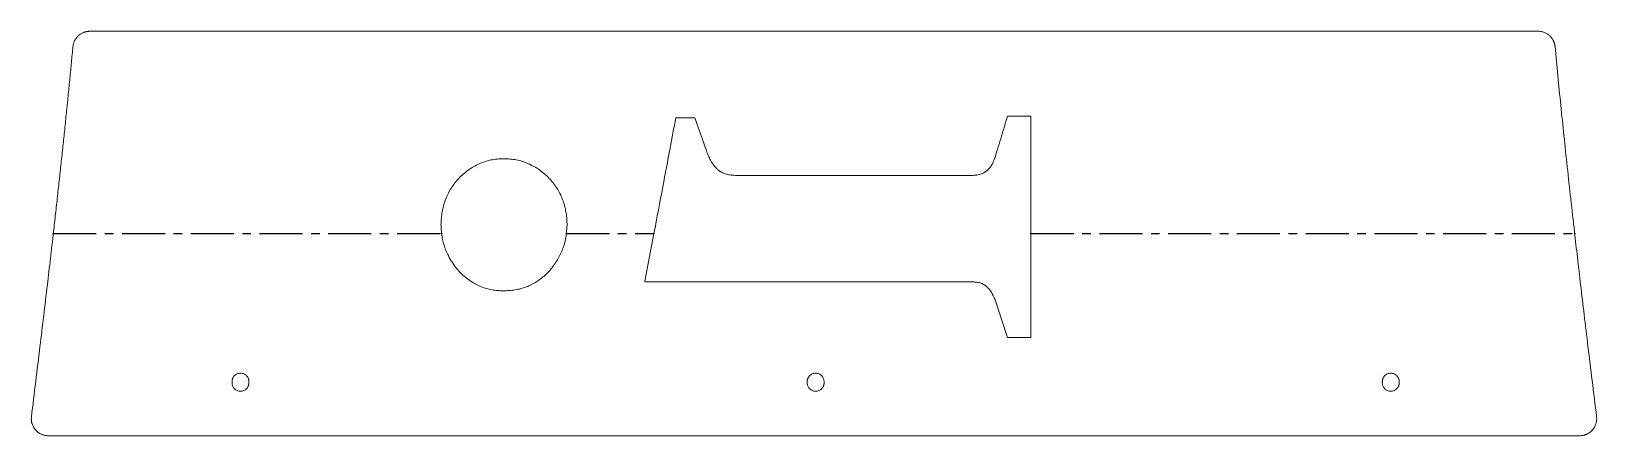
# Model space of a CAD drawing. Header units: millimetres. Extents: x -463 to -1, y 0 to 120.
import ezdxf

# ---------------------------------------------------------------- set-up
doc = ezdxf.new("R2010")
doc.units = ezdxf.units.MM
doc.header["$PDSIZE"] = -1
doc.linetypes.add('CENTERX2', pattern=[20.32, 12.7, -2.54, 2.54, -2.54])

msp = doc.modelspace()

# ---------------------------------------------------------------- linework, layer by layer
at = {"color": 7, "linetype": 'Continuous', "lineweight": 15}
for p, q in [((-17.94, 119.55), (-446.06, 119.55)), ((-272.85, 93.99), (-267.24, 93.99)), ((-267.24, 93.99), (-263.79, 84.25)), ((-174.81, 94.46), (-167.94, 94.46)), ((-167.94, 94.46), (-167.94, 29.06)), ((-255.25, 76.95), (-185.05, 76.95)), ((-342.26, 62.49), (-342.26, 62.51)), ((-342.26, 62.48), (-342.26, 62.49)), ((-304.98, 62.51), (-304.98, 62.49)), ((-304.98, 62.49), (-304.98, 62.48)), ((-342.05, 59.7), (-342.06, 59.78)), ((-305.18, 59.78), (-305.2, 59.67)), ((-282.03, 45.64), (-279.31, 59.78)), ((-282, 45.64), (-282.03, 45.64)), ((-282.03, 45.48), (-282, 45.64)), ((-185.08, 45.48), (-282.03, 45.48)), ((-174.81, 29.06), (-178.49, 40.19)), ((-167.94, 29.06), (-174.81, 29.06)), ((-458.35, 0), (-5.65, 0))]:
    msp.add_line(p, q, dxfattribs=at)
at = {"color": 7, "linetype": 'CENTERX2'}
for p, q in [((-456.84, 59.78), (-342.06, 59.78)), ((-305.18, 59.78), (-279.31, 59.78)), ((-167.94, 59.78), (-7.16, 59.78))]:
    msp.add_line(p, q, dxfattribs=at)
at = {"color": 7, "linetype": 'Continuous', "lineweight": 15}
for points, knots in [([(-446.06, 119.55), (-446.14, 119.55), (-446.3, 119.55), (-446.53, 119.53), (-446.77, 119.5), (-446.99, 119.47), (-447.22, 119.42), (-447.44, 119.36), (-447.65, 119.3), (-448.08, 119.14), (-448.71, 118.83), (-449.45, 118.27), (-450.07, 117.59), (-450.48, 116.93), (-450.73, 116.37), (-450.87, 115.93), (-450.98, 115.48), (-451.02, 115.18), (-451.04, 115.02)], [0, 0, 0, 0, 0.032376, 0.064312, 0.095869, 0.127105, 0.158083, 0.188868, 0.219524, 0.250118, 0.375004, 0.499994, 0.62488, 0.749871, 0.81237, 0.874535, 0.936902, 1, 1, 1, 1]), ([(-12.96, 115.02), (-12.97, 115.1), (-12.99, 115.26), (-13.03, 115.49), (-13.08, 115.72), (-13.14, 115.94), (-13.2, 116.16), (-13.28, 116.38), (-13.37, 116.58), (-13.56, 117), (-13.93, 117.59), (-14.55, 118.27), (-15.29, 118.83), (-15.99, 119.17), (-16.57, 119.37), (-17.02, 119.48), (-17.48, 119.54), (-17.78, 119.55), (-17.94, 119.55)], [0, 0, 0, 0, 0.0323778, 0.0643162, 0.0958733, 0.1271098, 0.158088, 0.1888718, 0.2195263, 0.2501176, 0.3750055, 0.4999945, 0.6248812, 0.7498712, 0.8123725, 0.874538, 0.9369036, 1, 1, 1, 1]), ([(-451.04, 115.02), (-451.19, 113.48), (-451.48, 110.37), (-451.94, 105.67), (-452.41, 100.9), (-452.91, 96.06), (-453.41, 91.15), (-453.93, 86.17), (-454.47, 81.12), (-455.03, 76.01), (-455.6, 70.83), (-456.18, 65.57), (-457.17, 56.81), (-458.7, 43.73), (-460.87, 25.51), (-462.46, 12.52), (-463.31, 5.61)], [0, 0, 0, 0, 0.042264, 0.085166, 0.128705, 0.172882, 0.217698, 0.263152, 0.309244, 0.355975, 0.403344, 0.451353, 0.5, 0.64358, 0.810247, 1, 1, 1, 1]), ([(-0.69, 5.61), (-1.13, 9.17), (-1.98, 16.09), (-3.2, 26.15), (-4.33, 35.58), (-5.37, 44.37), (-6.33, 52.53), (-7.3, 61), (-8.31, 69.92), (-9.35, 79.4), (-10.33, 88.65), (-11.26, 97.65), (-12.14, 106.42), (-12.69, 112.18), (-12.96, 115.02)], [0, 0, 0, 0, 0.097839, 0.189875, 0.276109, 0.356541, 0.431172, 0.5, 0.588875, 0.675531, 0.759972, 0.842196, 0.922205, 1, 1, 1, 1]), ([(-279.31, 59.78), (-278.44, 64.39), (-276.84, 72.8), (-274.68, 84.21), (-273.41, 91), (-272.85, 93.99)], [0, 0, 0, 0, 0.404465, 0.737798, 1, 1, 1, 1]), ([(-178.49, 82.25), (-177.85, 84.34), (-176.62, 88.41), (-175.4, 92.48), (-174.81, 94.46)], [0, 0, 0, 0, 0.515404, 1, 1, 1, 1]), ([(-263.79, 84.25), (-263.68, 83.97), (-263.51, 83.49), (-263.24, 82.78), (-262.94, 82.13), (-262.57, 81.43), (-262.16, 80.73), (-261.71, 80.07), (-261.27, 79.5), (-260.78, 78.97), (-260.24, 78.48), (-259.61, 78.04), (-258.95, 77.68), (-258.26, 77.4), (-257.53, 77.19), (-256.82, 77.08), (-256.05, 77), (-255.55, 76.97), (-255.25, 76.95)], [0, 0, 0, 0, 0.0730659, 0.1250188, 0.1872447, 0.2500264, 0.3213957, 0.3866698, 0.446101, 0.5000238, 0.563913, 0.6263497, 0.688115, 0.7500152, 0.8091988, 0.8749853, 0.9268324, 1, 1, 1, 1]), ([(-342.26, 62.51), (-342.24, 62.87), (-342.2, 63.49), (-342.14, 64.43), (-342.05, 65.31), (-341.89, 66.51), (-341.54, 68.01), (-340.93, 69.79), (-340.18, 71.52), (-339.29, 73.15), (-338.24, 74.66), (-336.62, 76.54), (-334.26, 78.6), (-331.54, 80.16), (-329.24, 81.08), (-327.75, 81.48), (-326.55, 81.68), (-325.68, 81.77), (-324.73, 81.84), (-324.11, 81.88), (-323.75, 81.9)], [0, 0, 0, 0, 0.03649, 0.062537, 0.095559, 0.12507, 0.185385, 0.250091, 0.314425, 0.375125, 0.436786, 0.500146, 0.62522, 0.749925, 0.814475, 0.874933, 0.904414, 0.937464, 0.963509, 1, 1, 1, 1]), ([(-323.75, 81.9), (-323.39, 81.88), (-322.76, 81.84), (-321.81, 81.78), (-320.93, 81.68), (-319.7, 81.5), (-318.2, 81.12), (-315.86, 80.23), (-313.1, 78.7), (-310.24, 76.23), (-307.9, 73.27), (-306.49, 70.45), (-305.69, 68.08), (-305.36, 66.57), (-305.19, 65.33), (-305.1, 64.45), (-305.03, 63.5), (-305, 62.87), (-304.98, 62.51)], [0, 0, 0, 0, 0.036506, 0.062555, 0.095583, 0.125106, 0.186125, 0.250153, 0.374968, 0.499984, 0.624911, 0.749833, 0.81298, 0.874891, 0.90436, 0.937444, 0.963512, 1, 1, 1, 1]), ([(-185.05, 76.95), (-184.83, 76.97), (-184.45, 77.01), (-183.87, 77.07), (-183.34, 77.16), (-182.61, 77.35), (-181.75, 77.72), (-180.82, 78.38), (-180.01, 79.2), (-179.37, 80.14), (-178.98, 80.98), (-178.7, 81.68), (-178.56, 82.04), (-178.49, 82.25)], [0, 0, 0, 0, 0.073058, 0.12509, 0.191196, 0.250154, 0.373278, 0.499977, 0.623248, 0.749881, 0.874907, 0.926966, 1, 1, 1, 1]), ([(-342.06, 59.78), (-342.07, 59.92), (-342.1, 60.22), (-342.14, 60.7), (-342.18, 61.24), (-342.22, 61.84), (-342.25, 62.26), (-342.26, 62.48)], [0, 0, 0, 0, 0.158177, 0.337243, 0.537223, 0.758138, 1, 1, 1, 1]), ([(-304.98, 62.48), (-305.01, 61.96), (-305.06, 61.06), (-305.15, 60.16), (-305.18, 59.78)], [0, 0, 0, 0, 0.569158, 1, 1, 1, 1]), ([(-323.75, 42.8), (-324.08, 42.82), (-324.65, 42.86), (-325.51, 42.92), (-326.31, 43), (-327.43, 43.16), (-328.8, 43.47), (-330.4, 44.02), (-331.95, 44.75), (-333.41, 45.62), (-334.8, 46.63), (-336.21, 47.85), (-337.61, 49.36), (-338.95, 51.2), (-339.99, 53.03), (-340.79, 54.77), (-341.28, 56.11), (-341.59, 57.19), (-341.78, 58.01), (-341.94, 58.84), (-342.01, 59.4), (-342.05, 59.7)], [0, 0, 0, 0, 0.036446, 0.062518, 0.095527, 0.125033, 0.18701, 0.25001, 0.311723, 0.375, 0.437835, 0.500001, 0.580853, 0.663815, 0.749968, 0.813129, 0.874974, 0.906475, 0.937488, 0.967172, 1, 1, 1, 1]), ([(-305.2, 59.67), (-305.21, 59.52), (-305.25, 59.22), (-305.32, 58.78), (-305.38, 58.37), (-305.49, 57.82), (-305.64, 57.14), (-305.95, 56.04), (-306.43, 54.69), (-307.16, 53.15), (-308.03, 51.65), (-308.99, 50.22), (-310.06, 48.87), (-311.25, 47.64), (-312.55, 46.53), (-313.96, 45.53), (-315.45, 44.67), (-317.02, 43.97), (-318.65, 43.44), (-320.03, 43.15), (-321.17, 43), (-321.97, 42.92), (-322.85, 42.86), (-323.42, 42.82), (-323.75, 42.8)], [0, 0, 0, 0, 0.016943, 0.033006, 0.048194, 0.062514, 0.093835, 0.125027, 0.186744, 0.250013, 0.312107, 0.375027, 0.43863, 0.500014, 0.562182, 0.62501, 0.688137, 0.749993, 0.812413, 0.874969, 0.90443, 0.937483, 0.963586, 1, 1, 1, 1]), ([(-178.49, 40.19), (-178.57, 40.4), (-178.72, 40.74), (-179.04, 41.43), (-179.46, 42.26), (-180.1, 43.2), (-180.89, 44.04), (-181.79, 44.72), (-182.65, 45.11), (-183.38, 45.29), (-183.91, 45.38), (-184.49, 45.44), (-184.86, 45.46), (-185.08, 45.48)], [0, 0, 0, 0, 0.07278, 0.125091, 0.25014, 0.378684, 0.500093, 0.628743, 0.749857, 0.808754, 0.874912, 0.92667, 1, 1, 1, 1]), ([(-404.01, 15.79), (-404.02, 15.85), (-404.02, 15.97), (-404.01, 16.15), (-403.99, 16.32), (-403.96, 16.49), (-403.92, 16.65), (-403.87, 16.81), (-403.81, 16.97), (-403.71, 17.17), (-403.57, 17.42), (-403.32, 17.73), (-402.97, 18.04), (-402.52, 18.29), (-402.03, 18.45), (-401.52, 18.51), (-401, 18.45), (-400.51, 18.29), (-400.06, 18.04), (-399.68, 17.69), (-399.37, 17.28), (-399.17, 16.87), (-399.07, 16.48), (-399.02, 16.14), (-399.02, 15.91), (-399.02, 15.79)], [0, 0, 0, 0, 0.021808, 0.043174, 0.064177, 0.084901, 0.105433, 0.125864, 0.146285, 0.166787, 0.208549, 0.25017, 0.312673, 0.37513, 0.437611, 0.500087, 0.562494, 0.625043, 0.687446, 0.750002, 0.812414, 0.87497, 0.915648, 0.957097, 1, 1, 1, 1]), ([(-399.02, 15.79), (-399.02, 15.73), (-399.02, 15.62), (-399.03, 15.44), (-399.05, 15.27), (-399.08, 15.1), (-399.12, 14.94), (-399.17, 14.78), (-399.23, 14.62), (-399.33, 14.42), (-399.47, 14.18), (-399.73, 13.87), (-400.07, 13.56), (-400.52, 13.31), (-401.01, 13.15), (-401.52, 13.1), (-402.03, 13.15), (-402.52, 13.31), (-402.97, 13.56), (-403.35, 13.9), (-403.66, 14.31), (-403.86, 14.73), (-403.97, 15.11), (-404.02, 15.45), (-404.02, 15.68), (-404.01, 15.79)], [0, 0, 0, 0, 0.021739, 0.043051, 0.064019, 0.084727, 0.105267, 0.125728, 0.146203, 0.166784, 0.208425, 0.250168, 0.312665, 0.37513, 0.43761, 0.500087, 0.562501, 0.625044, 0.687395, 0.750005, 0.812352, 0.874972, 0.915631, 0.957072, 1, 1, 1, 1]), ([(-234.01, 15.79), (-234.02, 15.85), (-234.02, 15.97), (-234.01, 16.15), (-233.99, 16.32), (-233.96, 16.49), (-233.92, 16.65), (-233.87, 16.81), (-233.81, 16.97), (-233.71, 17.17), (-233.57, 17.42), (-233.32, 17.73), (-232.97, 18.04), (-232.52, 18.29), (-232.03, 18.45), (-231.52, 18.51), (-231, 18.45), (-230.51, 18.29), (-230.06, 18.04), (-229.68, 17.69), (-229.37, 17.28), (-229.17, 16.87), (-229.07, 16.48), (-229.02, 16.14), (-229.02, 15.91), (-229.02, 15.79)], [0, 0, 0, 0, 0.021808, 0.043174, 0.064177, 0.084901, 0.105433, 0.125864, 0.146285, 0.166787, 0.208549, 0.25017, 0.312673, 0.37513, 0.437611, 0.500087, 0.562494, 0.625043, 0.687446, 0.750002, 0.812414, 0.87497, 0.915648, 0.957097, 1, 1, 1, 1]), ([(-229.02, 15.79), (-229.02, 15.73), (-229.02, 15.62), (-229.03, 15.44), (-229.05, 15.27), (-229.08, 15.1), (-229.12, 14.94), (-229.17, 14.78), (-229.23, 14.62), (-229.33, 14.42), (-229.47, 14.18), (-229.73, 13.87), (-230.07, 13.56), (-230.52, 13.31), (-231.01, 13.15), (-231.52, 13.1), (-232.03, 13.15), (-232.52, 13.31), (-232.97, 13.56), (-233.35, 13.9), (-233.66, 14.31), (-233.86, 14.73), (-233.97, 15.11), (-234.02, 15.45), (-234.02, 15.68), (-234.01, 15.79)], [0, 0, 0, 0, 0.021739, 0.043051, 0.064019, 0.084727, 0.105267, 0.125728, 0.146203, 0.166784, 0.208425, 0.250168, 0.312665, 0.37513, 0.43761, 0.500087, 0.562501, 0.625044, 0.687395, 0.750005, 0.812352, 0.874972, 0.915631, 0.957072, 1, 1, 1, 1]), ([(-64.01, 15.79), (-64.02, 15.85), (-64.02, 15.97), (-64.01, 16.15), (-63.99, 16.32), (-63.96, 16.49), (-63.92, 16.65), (-63.87, 16.81), (-63.81, 16.97), (-63.71, 17.17), (-63.57, 17.42), (-63.32, 17.73), (-62.97, 18.04), (-62.52, 18.29), (-62.03, 18.45), (-61.52, 18.51), (-61, 18.45), (-60.51, 18.29), (-60.06, 18.04), (-59.68, 17.69), (-59.37, 17.28), (-59.17, 16.87), (-59.07, 16.48), (-59.02, 16.14), (-59.02, 15.91), (-59.02, 15.79)], [0, 0, 0, 0, 0.021808, 0.043174, 0.064177, 0.084901, 0.105433, 0.125864, 0.146285, 0.166787, 0.208549, 0.25017, 0.312673, 0.37513, 0.437611, 0.500087, 0.562494, 0.625043, 0.687446, 0.750002, 0.812414, 0.87497, 0.915648, 0.957097, 1, 1, 1, 1]), ([(-59.02, 15.79), (-59.02, 15.73), (-59.02, 15.62), (-59.03, 15.44), (-59.05, 15.27), (-59.08, 15.1), (-59.12, 14.94), (-59.17, 14.78), (-59.23, 14.62), (-59.33, 14.42), (-59.47, 14.18), (-59.73, 13.87), (-60.07, 13.56), (-60.52, 13.31), (-61.01, 13.15), (-61.52, 13.1), (-62.03, 13.15), (-62.52, 13.31), (-62.97, 13.56), (-63.35, 13.9), (-63.66, 14.31), (-63.86, 14.73), (-63.97, 15.11), (-64.02, 15.45), (-64.02, 15.68), (-64.01, 15.79)], [0, 0, 0, 0, 0.021739, 0.043051, 0.064019, 0.084727, 0.105267, 0.125728, 0.146203, 0.166784, 0.208425, 0.250168, 0.312665, 0.37513, 0.43761, 0.500087, 0.562501, 0.625044, 0.687395, 0.750005, 0.812352, 0.874972, 0.915631, 0.957072, 1, 1, 1, 1]), ([(-463.31, 5.61), (-463.32, 5.53), (-463.33, 5.37), (-463.34, 5.13), (-463.34, 4.89), (-463.33, 4.66), (-463.31, 4.42), (-463.28, 4.19), (-463.24, 3.97), (-463.19, 3.74), (-463.05, 3.25), (-462.74, 2.53), (-462.12, 1.66), (-461.34, 0.94), (-460.6, 0.52), (-460.01, 0.28), (-459.61, 0.16), (-459.2, 0.07), (-458.78, 0.01), (-458.49, 0), (-458.35, 0)], [0, 0, 0, 0, 0.028774, 0.057171, 0.085245, 0.113054, 0.140654, 0.168106, 0.195468, 0.222802, 0.250169, 0.375042, 0.5, 0.624869, 0.749832, 0.79957, 0.8491, 0.89878, 0.948966, 1, 1, 1, 1]), ([(-5.65, 0), (-5.57, 0), (-5.41, 0.01), (-5.17, 0.02), (-4.94, 0.05), (-4.7, 0.09), (-4.47, 0.14), (-4.25, 0.2), (-4.03, 0.27), (-3.81, 0.35), (-3.35, 0.55), (-2.66, 0.94), (-1.88, 1.66), (-1.26, 2.53), (-0.93, 3.31), (-0.76, 3.92), (-0.69, 4.34), (-0.65, 4.76), (-0.65, 5.18), (-0.68, 5.47), (-0.69, 5.61)], [0, 0, 0, 0, 0.02877, 0.057164, 0.085237, 0.113045, 0.140645, 0.168097, 0.195461, 0.222798, 0.250169, 0.375041, 0.5, 0.624869, 0.749831, 0.799567, 0.849096, 0.898776, 0.948963, 1, 1, 1, 1])]:
    msp.add_open_spline(points, degree=3, knots=knots, dxfattribs=at)
at = {"color": 7, "linetype": 'Continuous'}
for p in [(-456.84, 59.78), (-342.06, 59.78), (-305.18, 59.78), (-279.31, 59.78), (-167.94, 59.78), (-7.16, 59.78)]:
    msp.add_point(p, dxfattribs=at)

doc.saveas('drawing.dxf')
